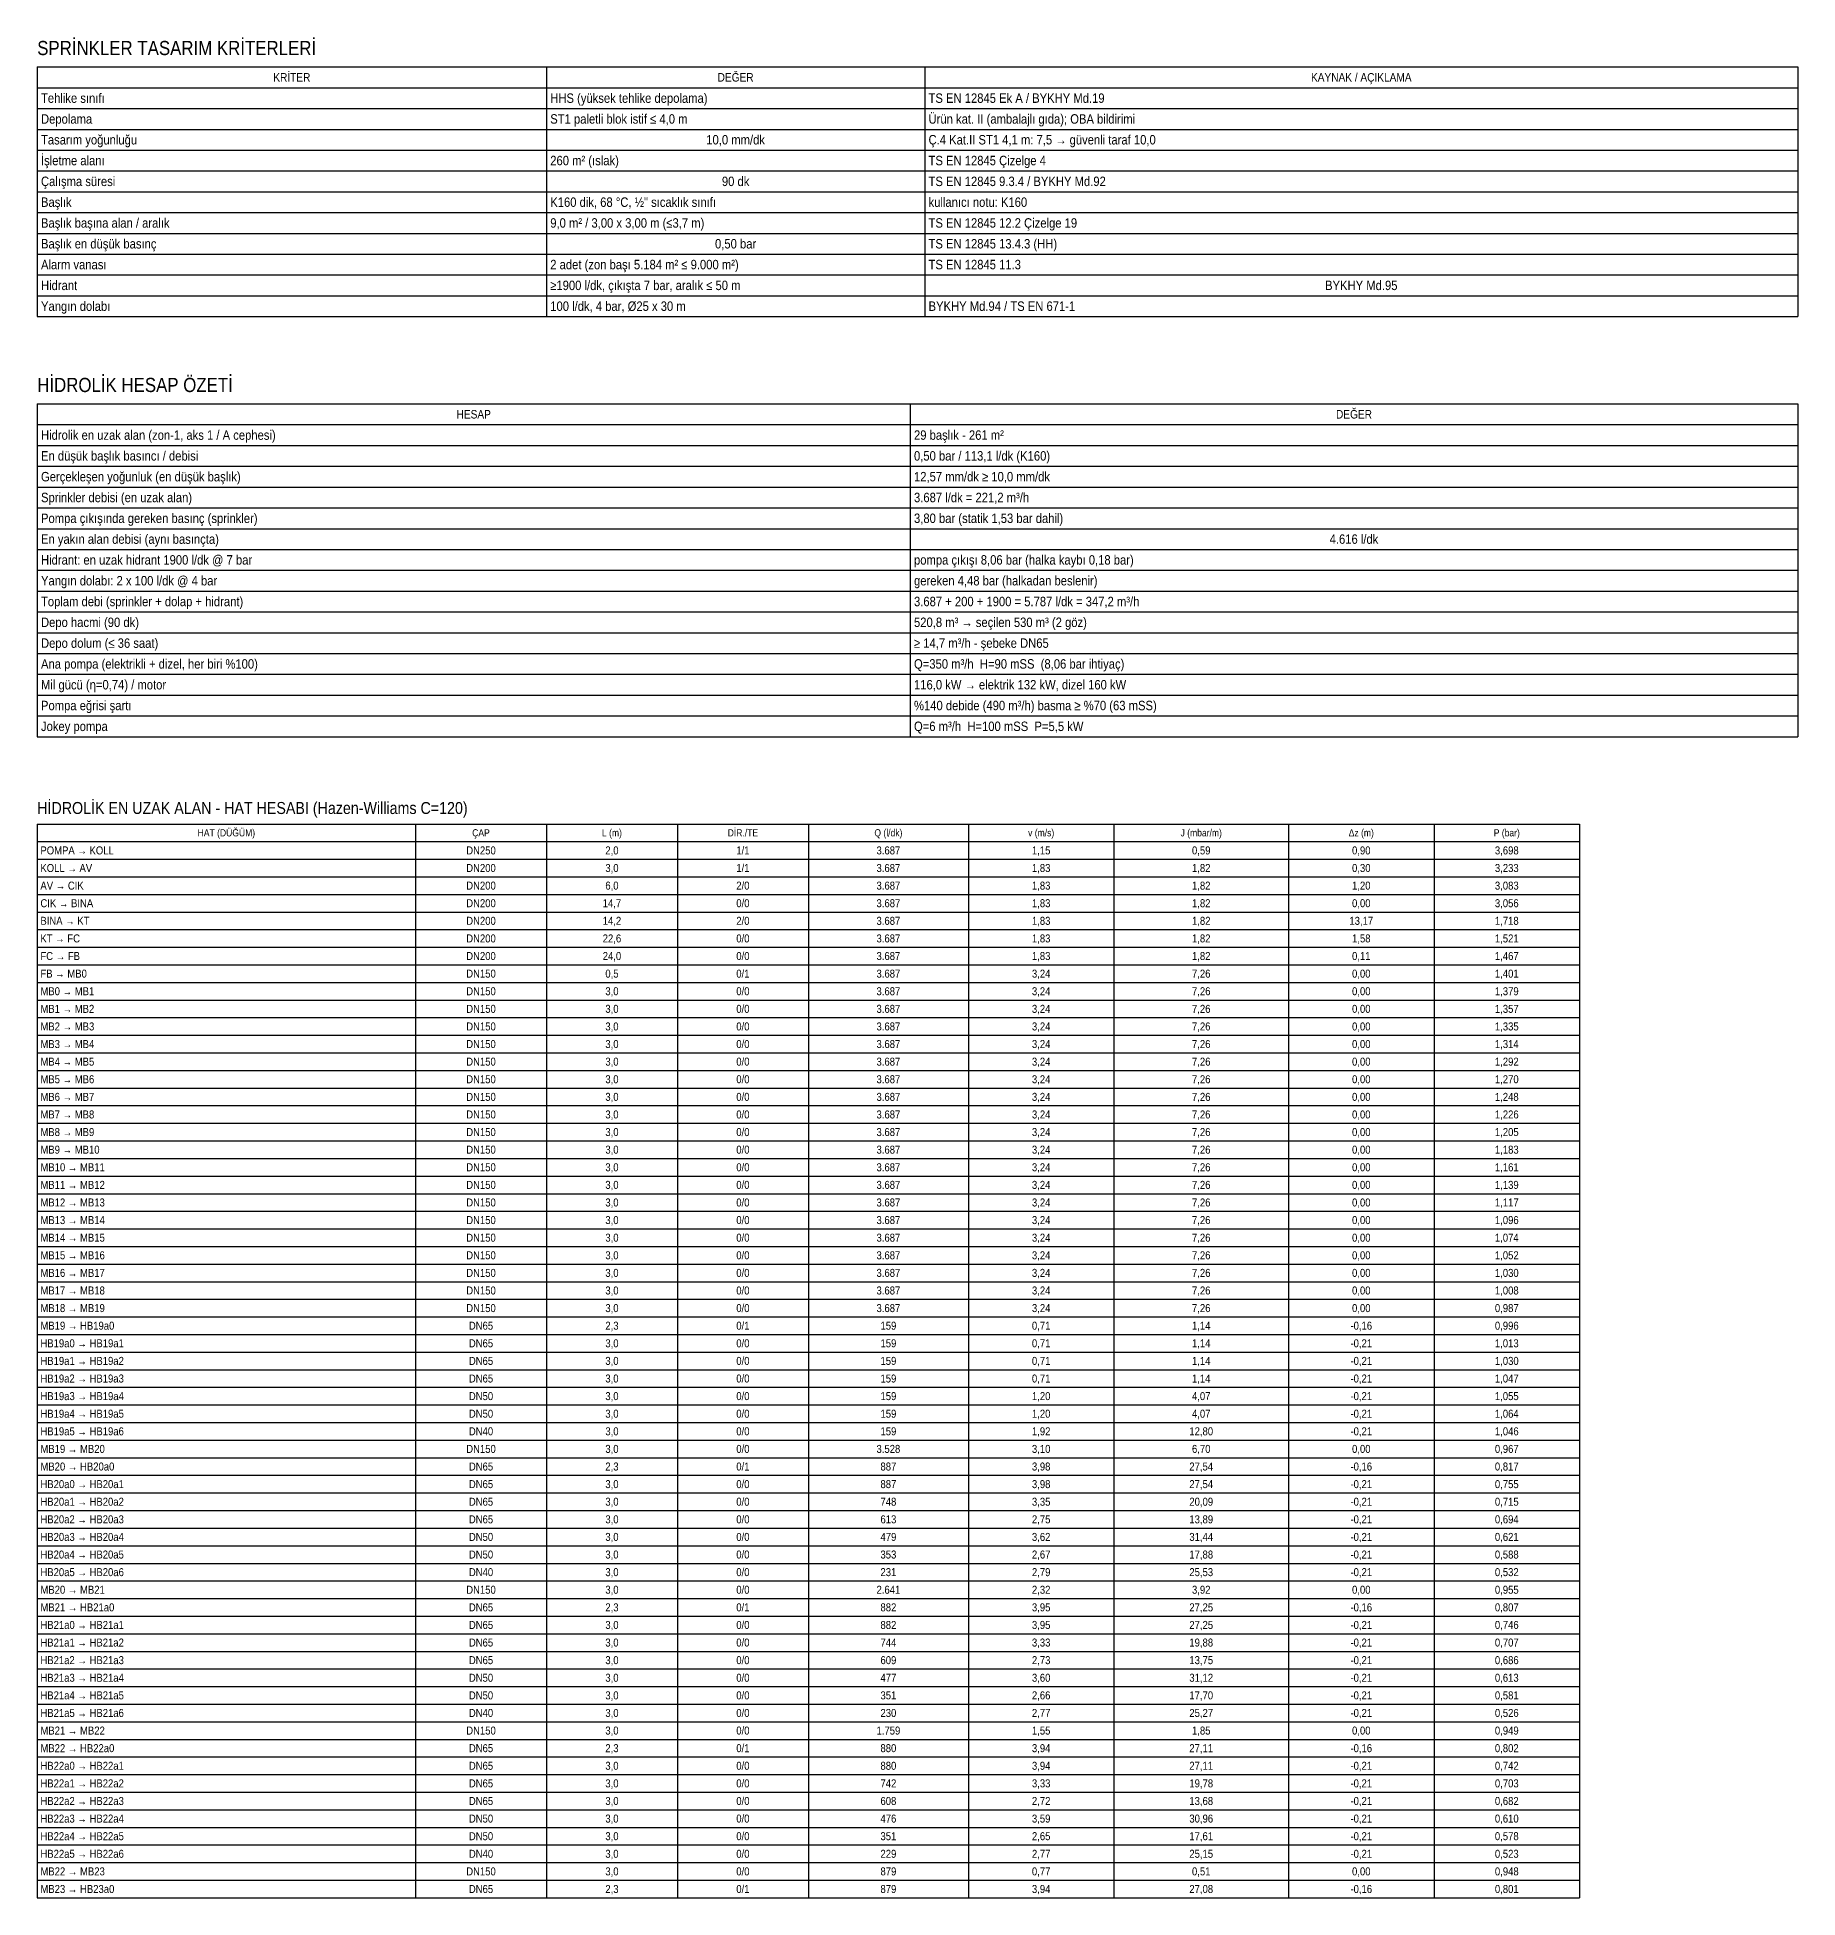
# Model space of a CAD drawing. Header units: centimetres. Extents: x 183171 to 202211, y -17274 to 19108.
# Drawn here: x 189509 to 194349, y -13093 to -7977 of the extents above; entities that cross this region are included whole.
import ezdxf
from ezdxf.enums import TextEntityAlignment as Align

# ---------------------------------------------------------------- set-up
doc = ezdxf.new("R2010")
doc.units = ezdxf.units.CM
doc.header["$LTSCALE"] = 20
for name, color, linetype in [('ROTAS-HESAP-BASLIK', 2, 'CONTINUOUS'), ('ROTAS-HESAP-CIZGI', 8, 'CONTINUOUS'), ('ROTAS-HESAP-YAZI', 7, 'CONTINUOUS')]:
    doc.layers.add(name, color=color, linetype=linetype)
doc.styles.add('ROTAS', font='arial.ttf')

msp = doc.modelspace()

# ---------------------------------------------------------------- linework, layer by layer
at = {"layer": 'ROTAS-HESAP-CIZGI'}
for p, q in [((189509, -8059.1), (194349, -8059.1)), ((189509, -8059.1), (189509, -8745.5)), ((190909, -8059.1), (190909, -8745.5)), ((191949, -8059.1), (191949, -8745.5)), ((194349, -8059.1), (194349, -8745.5)), ((189509, -8116.3), (194349, -8116.3)), ((189509, -8173.5), (194349, -8173.5)), ((189509, -8230.7), (194349, -8230.7)), ((189509, -8287.9), (194349, -8287.9)), ((189509, -8345.1), (194349, -8345.1)), ((189509, -8402.3), (194349, -8402.3)), ((189509, -8459.5), (194349, -8459.5)), ((189509, -8516.7), (194349, -8516.7)), ((189509, -8573.9), (194349, -8573.9)), ((189509, -8631.1), (194349, -8631.1)), ((189509, -8688.3), (194349, -8688.3)), ((189509, -8745.5), (194349, -8745.5)), ((189509, -8985.5), (194349, -8985.5)), ((189509, -8985.5), (189509, -9900.7)), ((191909, -8985.5), (191909, -9900.7)), ((194349, -8985.5), (194349, -9900.7)), ((189509, -9042.7), (194349, -9042.7)), ((189509, -9099.9), (194349, -9099.9)), ((189509, -9157.1), (194349, -9157.1)), ((189509, -9214.3), (194349, -9214.3)), ((189509, -9271.5), (194349, -9271.5)), ((189509, -9328.7), (194349, -9328.7)), ((189509, -9385.9), (194349, -9385.9)), ((189509, -9443.1), (194349, -9443.1)), ((189509, -9500.3), (194349, -9500.3)), ((189509, -9557.5), (194349, -9557.5)), ((189509, -9614.7), (194349, -9614.7)), ((189509, -9671.9), (194349, -9671.9)), ((189509, -9729.1), (194349, -9729.1)), ((189509, -9786.3), (194349, -9786.3)), ((189509, -9843.5), (194349, -9843.5)), ((189509, -9900.7), (194349, -9900.7)), ((189509, -10140.7), (193749, -10140.7)), ((189509, -10140.7), (189509, -13093.1)), ((190549, -10140.7), (190549, -13093.1)), ((190909, -10140.7), (190909, -13093.1)), ((191269, -10140.7), (191269, -13093.1)), ((191629, -10140.7), (191629, -13093.1)), ((192069, -10140.7), (192069, -13093.1)), ((192469, -10140.7), (192469, -13093.1)), ((192949, -10140.7), (192949, -13093.1)), ((193349, -10140.7), (193349, -13093.1)), ((193749, -10140.7), (193749, -13093.1)), ((189509, -10189.1), (193749, -10189.1)), ((189509, -10237.5), (193749, -10237.5)), ((189509, -10285.9), (193749, -10285.9)), ((189509, -10334.3), (193749, -10334.3)), ((189509, -10382.7), (193749, -10382.7)), ((189509, -10431.1), (193749, -10431.1)), ((189509, -10479.5), (193749, -10479.5)), ((189509, -10527.9), (193749, -10527.9)), ((189509, -10576.3), (193749, -10576.3)), ((189509, -10624.7), (193749, -10624.7)), ((189509, -10673.1), (193749, -10673.1)), ((189509, -10721.5), (193749, -10721.5)), ((189509, -10769.9), (193749, -10769.9)), ((189509, -10818.3), (193749, -10818.3)), ((189509, -10866.7), (193749, -10866.7)), ((189509, -10915.1), (193749, -10915.1)), ((189509, -10963.5), (193749, -10963.5)), ((189509, -11011.9), (193749, -11011.9)), ((189509, -11060.3), (193749, -11060.3)), ((189509, -11108.7), (193749, -11108.7)), ((189509, -11157.1), (193749, -11157.1)), ((189509, -11205.5), (193749, -11205.5)), ((189509, -11253.9), (193749, -11253.9)), ((189509, -11302.3), (193749, -11302.3)), ((189509, -11350.7), (193749, -11350.7)), ((189509, -11399.1), (193749, -11399.1)), ((189509, -11447.5), (193749, -11447.5)), ((189509, -11495.9), (193749, -11495.9)), ((189509, -11544.3), (193749, -11544.3)), ((189509, -11592.7), (193749, -11592.7)), ((189509, -11641.1), (193749, -11641.1)), ((189509, -11689.5), (193749, -11689.5)), ((189509, -11737.9), (193749, -11737.9)), ((189509, -11786.3), (193749, -11786.3)), ((189509, -11834.7), (193749, -11834.7)), ((189509, -11883.1), (193749, -11883.1)), ((189509, -11931.5), (193749, -11931.5)), ((189509, -11979.9), (193749, -11979.9)), ((189509, -12028.3), (193749, -12028.3)), ((189509, -12076.7), (193749, -12076.7)), ((189509, -12125.1), (193749, -12125.1)), ((189509, -12173.5), (193749, -12173.5)), ((189509, -12221.9), (193749, -12221.9)), ((189509, -12270.3), (193749, -12270.3)), ((189509, -12318.7), (193749, -12318.7)), ((189509, -12367.1), (193749, -12367.1)), ((189509, -12415.5), (193749, -12415.5)), ((189509, -12463.9), (193749, -12463.9)), ((189509, -12512.3), (193749, -12512.3)), ((189509, -12560.7), (193749, -12560.7)), ((189509, -12609.1), (193749, -12609.1)), ((189509, -12657.5), (193749, -12657.5)), ((189509, -12705.9), (193749, -12705.9)), ((189509, -12754.3), (193749, -12754.3)), ((189509, -12802.7), (193749, -12802.7)), ((189509, -12851.1), (193749, -12851.1)), ((189509, -12899.5), (193749, -12899.5)), ((189509, -12947.9), (193749, -12947.9)), ((189509, -12996.3), (193749, -12996.3)), ((189509, -13044.7), (193749, -13044.7)), ((189509, -13093.1), (193749, -13093.1))]:
    msp.add_line(p, q, dxfattribs=at)

# ---------------------------------------------------------------- texts
at = {"layer": 'ROTAS-HESAP-BASLIK', "style": 'ROTAS', "width": 0.85}
for s, height, p in [('SPRİNKLER TASARIM KRİTERLERİ', 39, (189509, -8038.3)), ('HİDROLİK HESAP ÖZETİ', 39, (189509, -8964.7)), ('HİDROLİK EN UZAK ALAN - HAT HESABI (Hazen-Williams C=120)', 33, (189509, -10123.1))]:
    msp.add_text(s, height=height, dxfattribs=at).set_placement(p, align=Align.BOTTOM_LEFT)
for s, height, p in [('KRİTER', 23.4, (190209, -8087.7)), ('DEĞER', 23.4, (191429, -8087.7)), ('KAYNAK / AÇIKLAMA', 23.4, (193149, -8087.7)), ('HESAP', 23.4, (190709, -9014.1)), ('DEĞER', 23.4, (193129, -9014.1)), ('HAT (DÜĞÜM)', 19.8, (190029, -10164.9)), ('ÇAP', 19.8, (190729, -10164.9)), ('L (m)', 19.8, (191089, -10164.9)), ('DİR./TE', 19.8, (191449, -10164.9)), ('Q (l/dk)', 19.8, (191849, -10164.9)), ('v (m/s)', 19.8, (192269, -10164.9)), ('J (mbar/m)', 19.8, (192709, -10164.9)), ('Δz (m)', 19.8, (193149, -10164.9)), ('P (bar)', 19.8, (193549, -10164.9))]:
    msp.add_text(s, height=height, dxfattribs=at).set_placement(p, align=Align.MIDDLE_CENTER)
at = {"layer": 'ROTAS-HESAP-YAZI', "style": 'ROTAS', "width": 0.85}
for s, height, p in [('Tehlike sınıfı', 26, (189519.4, -8144.9)), ('HHS (yüksek tehlike depolama)', 26, (190919.4, -8144.9)), ('TS EN 12845 Ek A / BYKHY Md.19', 26, (191959.4, -8144.9)), ('Ürün kat. II (ambalajlı gıda); OBA bildirimi', 26, (191959.4, -8202.1)), ('Depolama', 26, (189519.4, -8202.1)), ('ST1 paletli blok istif ≤ 4,0 m', 26, (190919.4, -8202.1)), ('Tasarım yoğunluğu', 26, (189519.4, -8259.3)), ('Ç.4 Kat.II ST1 4,1 m: 7,5 → güvenli taraf 10,0', 26, (191959.4, -8259.3)), ('İşletme alanı', 26, (189519.4, -8316.5)), ('260 m² (ıslak)', 26, (190919.4, -8316.5)), ('TS EN 12845 Çizelge 4', 26, (191959.4, -8316.5)), ('Çalışma süresi', 26, (189519.4, -8373.7)), ('TS EN 12845 9.3.4 / BYKHY Md.92', 26, (191959.4, -8373.7)), ('Başlık', 26, (189519.4, -8430.9)), ('K160 dik, 68 °C, ½" sıcaklık sınıfı', 26, (190919.4, -8430.9)), ('kullanıcı notu: K160', 26, (191959.4, -8430.9)), ('Başlık başına alan / aralık', 26, (189519.4, -8488.1)), ('9,0 m² / 3,00 x 3,00 m (≤3,7 m)', 26, (190919.4, -8488.1)), ('TS EN 12845 12.2 Çizelge 19', 26, (191959.4, -8488.1)), ('Başlık en düşük basınç', 26, (189519.4, -8545.3)), ('TS EN 12845 13.4.3 (HH)', 26, (191959.4, -8545.3)), ('Alarm vanası', 26, (189519.4, -8602.5)), ('2 adet (zon başı 5.184 m² ≤ 9.000 m²)', 26, (190919.4, -8602.5)), ('TS EN 12845 11.3', 26, (191959.4, -8602.5)), ('Hidrant', 26, (189519.4, -8659.7)), ('≥1900 l/dk, çıkışta 7 bar, aralık ≤ 50 m', 26, (190919.4, -8659.7)), ('Yangın dolabı', 26, (189519.4, -8716.9)), ('100 l/dk, 4 bar, Ø25 x 30 m', 26, (190919.4, -8716.9)), ('BYKHY Md.94 / TS EN 671-1', 26, (191959.4, -8716.9)), ('Hidrolik en uzak alan (zon-1, aks 1 / A cephesi)', 26, (189519.4, -9071.3)), ('29 başlık - 261 m²', 26, (191919.4, -9071.3)), ('En düşük başlık basıncı / debisi', 26, (189519.4, -9128.5)), ('0,50 bar / 113,1 l/dk (K160)', 26, (191919.4, -9128.5)), ('Gerçekleşen yoğunluk (en düşük başlık)', 26, (189519.4, -9185.7)), ('12,57 mm/dk ≥ 10,0 mm/dk', 26, (191919.4, -9185.7)), ('Sprinkler debisi (en uzak alan)', 26, (189519.4, -9242.9)), ('3.687 l/dk = 221,2 m³/h', 26, (191919.4, -9242.9)), ('Pompa çıkışında gereken basınç (sprinkler)', 26, (189519.4, -9300.1)), ('3,80 bar (statik 1,53 bar dahil)', 26, (191919.4, -9300.1)), ('En yakın alan debisi (aynı basınçta)', 26, (189519.4, -9357.3)), ('Hidrant: en uzak hidrant 1900 l/dk @ 7 bar', 26, (189519.4, -9414.5)), ('pompa çıkışı 8,06 bar (halka kaybı 0,18 bar)', 26, (191919.4, -9414.5)), ('Yangın dolabı: 2 x 100 l/dk @ 4 bar', 26, (189519.4, -9471.7)), ('gereken 4,48 bar (halkadan beslenir)', 26, (191919.4, -9471.7)), ('Toplam debi (sprinkler + dolap + hidrant)', 26, (189519.4, -9528.9)), ('3.687 + 200 + 1900 = 5.787 l/dk = 347,2 m³/h', 26, (191919.4, -9528.9)), ('Depo hacmi (90 dk)', 26, (189519.4, -9586.1)), ('520,8 m³ → seçilen 530 m³ (2 göz)', 26, (191919.4, -9586.1)), ('Depo dolum (≤ 36 saat)', 26, (189519.4, -9643.3)), ('≥ 14,7 m³/h - şebeke DN65', 26, (191919.4, -9643.3)), ('Ana pompa (elektrikli + dizel, her biri %100)', 26, (189519.4, -9700.5)), ('Q=350 m³/h  H=90 mSS  (8,06 bar ihtiyaç)', 26, (191919.4, -9700.5)), ('Mil gücü (η=0,74) / motor', 26, (189519.4, -9757.7)), ('116,0 kW → elektrik 132 kW, dizel 160 kW', 26, (191919.4, -9757.7)), ('Pompa eğrisi şartı', 26, (189519.4, -9814.9)), ('%140 debide (490 m³/h) basma ≥ %70 (63 mSS)', 26, (191919.4, -9814.9)), ('Jokey pompa', 26, (189519.4, -9872.1)), ('Q=6 m³/h  H=100 mSS  P=5,5 kW', 26, (191919.4, -9872.1)), ('POMPA → KOLL', 22, (189517.8, -10213.3)), ('KOLL → AV', 22, (189517.8, -10261.7)), ('AV → CIK', 22, (189517.8, -10310.1)), ('CIK → BINA', 22, (189517.8, -10358.5)), ('BINA → KT', 22, (189517.8, -10406.9)), ('KT → FC', 22, (189517.8, -10455.3)), ('FC → FB', 22, (189517.8, -10503.7)), ('FB → MB0', 22, (189517.8, -10552.1)), ('MB0 → MB1', 22, (189517.8, -10600.5)), ('MB1 → MB2', 22, (189517.8, -10648.9)), ('MB2 → MB3', 22, (189517.8, -10697.3)), ('MB3 → MB4', 22, (189517.8, -10745.7)), ('MB4 → MB5', 22, (189517.8, -10794.1)), ('MB5 → MB6', 22, (189517.8, -10842.5)), ('MB6 → MB7', 22, (189517.8, -10890.9)), ('MB7 → MB8', 22, (189517.8, -10939.3)), ('MB8 → MB9', 22, (189517.8, -10987.7)), ('MB9 → MB10', 22, (189517.8, -11036.1)), ('MB10 → MB11', 22, (189517.8, -11084.5)), ('MB11 → MB12', 22, (189517.8, -11132.9)), ('MB12 → MB13', 22, (189517.8, -11181.3)), ('MB13 → MB14', 22, (189517.8, -11229.7)), ('MB14 → MB15', 22, (189517.8, -11278.1)), ('MB15 → MB16', 22, (189517.8, -11326.5)), ('MB16 → MB17', 22, (189517.8, -11374.9)), ('MB17 → MB18', 22, (189517.8, -11423.3)), ('MB18 → MB19', 22, (189517.8, -11471.7)), ('MB19 → HB19a0', 22, (189517.8, -11520.1)), ('HB19a0 → HB19a1', 22, (189517.8, -11568.5)), ('HB19a1 → HB19a2', 22, (189517.8, -11616.9)), ('HB19a2 → HB19a3', 22, (189517.8, -11665.3)), ('HB19a3 → HB19a4', 22, (189517.8, -11713.7)), ('HB19a4 → HB19a5', 22, (189517.8, -11762.1)), ('HB19a5 → HB19a6', 22, (189517.8, -11810.5)), ('MB19 → MB20', 22, (189517.8, -11858.9)), ('MB20 → HB20a0', 22, (189517.8, -11907.3)), ('HB20a0 → HB20a1', 22, (189517.8, -11955.7)), ('HB20a1 → HB20a2', 22, (189517.8, -12004.1)), ('HB20a2 → HB20a3', 22, (189517.8, -12052.5)), ('HB20a3 → HB20a4', 22, (189517.8, -12100.9)), ('HB20a4 → HB20a5', 22, (189517.8, -12149.3)), ('HB20a5 → HB20a6', 22, (189517.8, -12197.7)), ('MB20 → MB21', 22, (189517.8, -12246.1)), ('MB21 → HB21a0', 22, (189517.8, -12294.5)), ('HB21a0 → HB21a1', 22, (189517.8, -12342.9)), ('HB21a1 → HB21a2', 22, (189517.8, -12391.3)), ('HB21a2 → HB21a3', 22, (189517.8, -12439.7)), ('HB21a3 → HB21a4', 22, (189517.8, -12488.1)), ('HB21a4 → HB21a5', 22, (189517.8, -12536.5)), ('HB21a5 → HB21a6', 22, (189517.8, -12584.9)), ('MB21 → MB22', 22, (189517.8, -12633.3)), ('MB22 → HB22a0', 22, (189517.8, -12681.7)), ('HB22a0 → HB22a1', 22, (189517.8, -12730.1)), ('HB22a1 → HB22a2', 22, (189517.8, -12778.5)), ('HB22a2 → HB22a3', 22, (189517.8, -12826.9)), ('HB22a3 → HB22a4', 22, (189517.8, -12875.3)), ('HB22a4 → HB22a5', 22, (189517.8, -12923.7)), ('HB22a5 → HB22a6', 22, (189517.8, -12972.1)), ('MB22 → MB23', 22, (189517.8, -13020.5)), ('MB23 → HB23a0', 22, (189517.8, -13068.9))]:
    msp.add_text(s, height=height, dxfattribs=at).set_placement(p, align=Align.MIDDLE_LEFT)
for s, height, p in [('10,0 mm/dk', 26, (191429, -8259.3)), ('90 dk', 26, (191429, -8373.7)), ('0,50 bar', 26, (191429, -8545.3)), ('BYKHY Md.95', 26, (193149, -8659.7)), ('4.616 l/dk', 26, (193129, -9357.3)), ('DN250', 22, (190729, -10213.3)), ('2,0', 22, (191089, -10213.3)), ('1/1', 22, (191449, -10213.3)), ('3.687', 22, (191849, -10213.3)), ('1,15', 22, (192269, -10213.3)), ('0,59', 22, (192709, -10213.3)), ('0,90', 22, (193149, -10213.3)), ('3,698', 22, (193549, -10213.3)), ('DN200', 22, (190729, -10261.7)), ('3,0', 22, (191089, -10261.7)), ('1/1', 22, (191449, -10261.7)), ('3.687', 22, (191849, -10261.7)), ('1,83', 22, (192269, -10261.7)), ('1,82', 22, (192709, -10261.7)), ('0,30', 22, (193149, -10261.7)), ('3,233', 22, (193549, -10261.7)), ('DN200', 22, (190729, -10310.1)), ('6,0', 22, (191089, -10310.1)), ('2/0', 22, (191449, -10310.1)), ('3.687', 22, (191849, -10310.1)), ('1,83', 22, (192269, -10310.1)), ('1,82', 22, (192709, -10310.1)), ('1,20', 22, (193149, -10310.1)), ('3,083', 22, (193549, -10310.1)), ('DN200', 22, (190729, -10358.5)), ('14,7', 22, (191089, -10358.5)), ('0/0', 22, (191449, -10358.5)), ('3.687', 22, (191849, -10358.5)), ('1,83', 22, (192269, -10358.5)), ('1,82', 22, (192709, -10358.5)), ('0,00', 22, (193149, -10358.5)), ('3,056', 22, (193549, -10358.5)), ('DN200', 22, (190729, -10406.9)), ('14,2', 22, (191089, -10406.9)), ('2/0', 22, (191449, -10406.9)), ('3.687', 22, (191849, -10406.9)), ('1,83', 22, (192269, -10406.9)), ('1,82', 22, (192709, -10406.9)), ('13,17', 22, (193149, -10406.9)), ('1,718', 22, (193549, -10406.9)), ('DN200', 22, (190729, -10455.3)), ('22,6', 22, (191089, -10455.3)), ('0/0', 22, (191449, -10455.3)), ('3.687', 22, (191849, -10455.3)), ('1,83', 22, (192269, -10455.3)), ('1,82', 22, (192709, -10455.3)), ('1,58', 22, (193149, -10455.3)), ('1,521', 22, (193549, -10455.3)), ('DN200', 22, (190729, -10503.7)), ('24,0', 22, (191089, -10503.7)), ('0/0', 22, (191449, -10503.7)), ('3.687', 22, (191849, -10503.7)), ('1,83', 22, (192269, -10503.7)), ('1,82', 22, (192709, -10503.7)), ('0,11', 22, (193149, -10503.7)), ('1,467', 22, (193549, -10503.7)), ('DN150', 22, (190729, -10552.1)), ('DN150', 22, (190729, -10600.5)), ('3,0', 22, (191089, -10600.5)), ('0,5', 22, (191089, -10552.1)), ('0/1', 22, (191449, -10552.1)), ('0/0', 22, (191449, -10600.5)), ('3.687', 22, (191849, -10552.1)), ('3.687', 22, (191849, -10600.5)), ('3,24', 22, (192269, -10552.1)), ('3,24', 22, (192269, -10600.5)), ('7,26', 22, (192709, -10552.1)), ('7,26', 22, (192709, -10600.5)), ('0,00', 22, (193149, -10552.1)), ('0,00', 22, (193149, -10600.5)), ('1,401', 22, (193549, -10552.1)), ('1,379', 22, (193549, -10600.5)), ('DN150', 22, (190729, -10648.9)), ('3,0', 22, (191089, -10648.9)), ('0/0', 22, (191449, -10648.9)), ('3.687', 22, (191849, -10648.9)), ('3,24', 22, (192269, -10648.9)), ('7,26', 22, (192709, -10648.9)), ('0,00', 22, (193149, -10648.9)), ('1,357', 22, (193549, -10648.9)), ('DN150', 22, (190729, -10697.3)), ('3,0', 22, (191089, -10697.3)), ('0/0', 22, (191449, -10697.3)), ('3.687', 22, (191849, -10697.3)), ('3,24', 22, (192269, -10697.3)), ('7,26', 22, (192709, -10697.3)), ('0,00', 22, (193149, -10697.3)), ('1,335', 22, (193549, -10697.3)), ('DN150', 22, (190729, -10745.7)), ('3,0', 22, (191089, -10745.7)), ('0/0', 22, (191449, -10745.7)), ('3.687', 22, (191849, -10745.7)), ('3,24', 22, (192269, -10745.7)), ('7,26', 22, (192709, -10745.7)), ('0,00', 22, (193149, -10745.7)), ('1,314', 22, (193549, -10745.7)), ('DN150', 22, (190729, -10794.1)), ('3,0', 22, (191089, -10794.1)), ('0/0', 22, (191449, -10794.1)), ('3.687', 22, (191849, -10794.1)), ('3,24', 22, (192269, -10794.1)), ('7,26', 22, (192709, -10794.1)), ('0,00', 22, (193149, -10794.1)), ('1,292', 22, (193549, -10794.1)), ('DN150', 22, (190729, -10842.5)), ('3,0', 22, (191089, -10842.5)), ('0/0', 22, (191449, -10842.5)), ('3.687', 22, (191849, -10842.5)), ('3,24', 22, (192269, -10842.5)), ('7,26', 22, (192709, -10842.5)), ('0,00', 22, (193149, -10842.5)), ('1,270', 22, (193549, -10842.5)), ('DN150', 22, (190729, -10890.9)), ('3,0', 22, (191089, -10890.9)), ('0/0', 22, (191449, -10890.9)), ('3.687', 22, (191849, -10890.9)), ('3,24', 22, (192269, -10890.9)), ('7,26', 22, (192709, -10890.9)), ('0,00', 22, (193149, -10890.9)), ('1,248', 22, (193549, -10890.9)), ('DN150', 22, (190729, -10939.3)), ('3,0', 22, (191089, -10939.3)), ('0/0', 22, (191449, -10939.3)), ('3.687', 22, (191849, -10939.3)), ('3,24', 22, (192269, -10939.3)), ('7,26', 22, (192709, -10939.3)), ('0,00', 22, (193149, -10939.3)), ('1,226', 22, (193549, -10939.3)), ('DN150', 22, (190729, -10987.7)), ('3,0', 22, (191089, -10987.7)), ('0/0', 22, (191449, -10987.7)), ('3.687', 22, (191849, -10987.7)), ('3,24', 22, (192269, -10987.7)), ('7,26', 22, (192709, -10987.7)), ('0,00', 22, (193149, -10987.7)), ('1,205', 22, (193549, -10987.7)), ('DN150', 22, (190729, -11036.1)), ('3,0', 22, (191089, -11036.1)), ('0/0', 22, (191449, -11036.1)), ('3.687', 22, (191849, -11036.1)), ('3,24', 22, (192269, -11036.1)), ('7,26', 22, (192709, -11036.1)), ('0,00', 22, (193149, -11036.1)), ('1,183', 22, (193549, -11036.1)), ('DN150', 22, (190729, -11084.5)), ('3,0', 22, (191089, -11084.5)), ('0/0', 22, (191449, -11084.5)), ('3.687', 22, (191849, -11084.5)), ('3,24', 22, (192269, -11084.5)), ('7,26', 22, (192709, -11084.5)), ('0,00', 22, (193149, -11084.5)), ('1,161', 22, (193549, -11084.5)), ('DN150', 22, (190729, -11132.9)), ('3,0', 22, (191089, -11132.9)), ('0/0', 22, (191449, -11132.9)), ('3.687', 22, (191849, -11132.9)), ('3,24', 22, (192269, -11132.9)), ('7,26', 22, (192709, -11132.9)), ('0,00', 22, (193149, -11132.9)), ('1,139', 22, (193549, -11132.9)), ('DN150', 22, (190729, -11181.3)), ('3,0', 22, (191089, -11181.3)), ('0/0', 22, (191449, -11181.3)), ('3.687', 22, (191849, -11181.3)), ('3,24', 22, (192269, -11181.3)), ('7,26', 22, (192709, -11181.3)), ('0,00', 22, (193149, -11181.3)), ('1,117', 22, (193549, -11181.3)), ('DN150', 22, (190729, -11229.7)), ('3,0', 22, (191089, -11229.7)), ('0/0', 22, (191449, -11229.7)), ('3.687', 22, (191849, -11229.7)), ('3,24', 22, (192269, -11229.7)), ('7,26', 22, (192709, -11229.7)), ('0,00', 22, (193149, -11229.7)), ('1,096', 22, (193549, -11229.7)), ('DN150', 22, (190729, -11278.1)), ('3,0', 22, (191089, -11278.1)), ('0/0', 22, (191449, -11278.1)), ('3.687', 22, (191849, -11278.1)), ('3,24', 22, (192269, -11278.1)), ('7,26', 22, (192709, -11278.1)), ('0,00', 22, (193149, -11278.1)), ('1,074', 22, (193549, -11278.1)), ('DN150', 22, (190729, -11326.5)), ('3,0', 22, (191089, -11326.5)), ('0/0', 22, (191449, -11326.5)), ('3.687', 22, (191849, -11326.5)), ('3,24', 22, (192269, -11326.5)), ('7,26', 22, (192709, -11326.5)), ('0,00', 22, (193149, -11326.5)), ('1,052', 22, (193549, -11326.5)), ('DN150', 22, (190729, -11374.9)), ('3,0', 22, (191089, -11374.9)), ('0/0', 22, (191449, -11374.9)), ('3.687', 22, (191849, -11374.9)), ('3,24', 22, (192269, -11374.9)), ('7,26', 22, (192709, -11374.9)), ('0,00', 22, (193149, -11374.9)), ('1,030', 22, (193549, -11374.9)), ('DN150', 22, (190729, -11423.3)), ('3,0', 22, (191089, -11423.3)), ('0/0', 22, (191449, -11423.3)), ('3.687', 22, (191849, -11423.3)), ('3,24', 22, (192269, -11423.3)), ('7,26', 22, (192709, -11423.3)), ('0,00', 22, (193149, -11423.3)), ('1,008', 22, (193549, -11423.3)), ('DN150', 22, (190729, -11471.7)), ('DN65', 22, (190729, -11520.1)), ('3,0', 22, (191089, -11471.7)), ('2,3', 22, (191089, -11520.1)), ('0/0', 22, (191449, -11471.7)), ('0/1', 22, (191449, -11520.1)), ('3.687', 22, (191849, -11471.7)), ('159', 22, (191849, -11520.1)), ('3,24', 22, (192269, -11471.7)), ('0,71', 22, (192269, -11520.1)), ('7,26', 22, (192709, -11471.7)), ('1,14', 22, (192709, -11520.1)), ('-0,16', 22, (193149, -11520.1)), ('0,00', 22, (193149, -11471.7)), ('0,987', 22, (193549, -11471.7)), ('0,996', 22, (193549, -11520.1)), ('DN65', 22, (190729, -11568.5)), ('3,0', 22, (191089, -11568.5)), ('0/0', 22, (191449, -11568.5)), ('159', 22, (191849, -11568.5)), ('0,71', 22, (192269, -11568.5)), ('1,14', 22, (192709, -11568.5)), ('-0,21', 22, (193149, -11568.5)), ('1,013', 22, (193549, -11568.5)), ('DN65', 22, (190729, -11616.9)), ('3,0', 22, (191089, -11616.9)), ('0/0', 22, (191449, -11616.9)), ('159', 22, (191849, -11616.9)), ('0,71', 22, (192269, -11616.9)), ('1,14', 22, (192709, -11616.9)), ('-0,21', 22, (193149, -11616.9)), ('1,030', 22, (193549, -11616.9)), ('DN65', 22, (190729, -11665.3)), ('3,0', 22, (191089, -11665.3)), ('0/0', 22, (191449, -11665.3)), ('159', 22, (191849, -11665.3)), ('0,71', 22, (192269, -11665.3)), ('1,14', 22, (192709, -11665.3)), ('-0,21', 22, (193149, -11665.3)), ('1,047', 22, (193549, -11665.3)), ('DN50', 22, (190729, -11713.7)), ('3,0', 22, (191089, -11713.7)), ('0/0', 22, (191449, -11713.7)), ('159', 22, (191849, -11713.7)), ('1,20', 22, (192269, -11713.7)), ('4,07', 22, (192709, -11713.7)), ('-0,21', 22, (193149, -11713.7)), ('1,055', 22, (193549, -11713.7)), ('DN50', 22, (190729, -11762.1)), ('3,0', 22, (191089, -11762.1)), ('0/0', 22, (191449, -11762.1)), ('159', 22, (191849, -11762.1)), ('1,20', 22, (192269, -11762.1)), ('4,07', 22, (192709, -11762.1)), ('-0,21', 22, (193149, -11762.1)), ('1,064', 22, (193549, -11762.1)), ('DN40', 22, (190729, -11810.5)), ('3,0', 22, (191089, -11810.5)), ('0/0', 22, (191449, -11810.5)), ('159', 22, (191849, -11810.5)), ('1,92', 22, (192269, -11810.5)), ('12,80', 22, (192709, -11810.5)), ('-0,21', 22, (193149, -11810.5)), ('1,046', 22, (193549, -11810.5)), ('DN150', 22, (190729, -11858.9)), ('3,0', 22, (191089, -11858.9)), ('0/0', 22, (191449, -11858.9)), ('3.528', 22, (191849, -11858.9)), ('3,10', 22, (192269, -11858.9)), ('6,70', 22, (192709, -11858.9)), ('0,00', 22, (193149, -11858.9)), ('0,967', 22, (193549, -11858.9)), ('DN65', 22, (190729, -11907.3)), ('2,3', 22, (191089, -11907.3)), ('0/1', 22, (191449, -11907.3)), ('887', 22, (191849, -11907.3)), ('3,98', 22, (192269, -11907.3)), ('27,54', 22, (192709, -11907.3)), ('-0,16', 22, (193149, -11907.3)), ('0,817', 22, (193549, -11907.3)), ('DN65', 22, (190729, -11955.7)), ('3,0', 22, (191089, -11955.7)), ('0/0', 22, (191449, -11955.7)), ('887', 22, (191849, -11955.7)), ('3,98', 22, (192269, -11955.7)), ('27,54', 22, (192709, -11955.7)), ('-0,21', 22, (193149, -11955.7)), ('0,755', 22, (193549, -11955.7)), ('DN65', 22, (190729, -12004.1)), ('3,0', 22, (191089, -12004.1)), ('0/0', 22, (191449, -12004.1)), ('748', 22, (191849, -12004.1)), ('3,35', 22, (192269, -12004.1)), ('20,09', 22, (192709, -12004.1)), ('-0,21', 22, (193149, -12004.1)), ('0,715', 22, (193549, -12004.1)), ('DN65', 22, (190729, -12052.5)), ('3,0', 22, (191089, -12052.5)), ('0/0', 22, (191449, -12052.5)), ('613', 22, (191849, -12052.5)), ('2,75', 22, (192269, -12052.5)), ('13,89', 22, (192709, -12052.5)), ('-0,21', 22, (193149, -12052.5)), ('0,694', 22, (193549, -12052.5)), ('DN50', 22, (190729, -12100.9)), ('3,0', 22, (191089, -12100.9)), ('0/0', 22, (191449, -12100.9)), ('479', 22, (191849, -12100.9)), ('3,62', 22, (192269, -12100.9)), ('31,44', 22, (192709, -12100.9)), ('-0,21', 22, (193149, -12100.9)), ('0,621', 22, (193549, -12100.9)), ('DN50', 22, (190729, -12149.3)), ('3,0', 22, (191089, -12149.3)), ('0/0', 22, (191449, -12149.3)), ('353', 22, (191849, -12149.3)), ('2,67', 22, (192269, -12149.3)), ('17,88', 22, (192709, -12149.3)), ('-0,21', 22, (193149, -12149.3)), ('0,588', 22, (193549, -12149.3)), ('DN40', 22, (190729, -12197.7)), ('3,0', 22, (191089, -12197.7)), ('0/0', 22, (191449, -12197.7)), ('231', 22, (191849, -12197.7)), ('2,79', 22, (192269, -12197.7)), ('25,53', 22, (192709, -12197.7)), ('-0,21', 22, (193149, -12197.7)), ('0,532', 22, (193549, -12197.7)), ('DN150', 22, (190729, -12246.1)), ('3,0', 22, (191089, -12246.1)), ('0/0', 22, (191449, -12246.1)), ('2.641', 22, (191849, -12246.1)), ('2,32', 22, (192269, -12246.1)), ('3,92', 22, (192709, -12246.1)), ('0,00', 22, (193149, -12246.1)), ('0,955', 22, (193549, -12246.1)), ('DN65', 22, (190729, -12294.5)), ('2,3', 22, (191089, -12294.5)), ('0/1', 22, (191449, -12294.5)), ('882', 22, (191849, -12294.5)), ('3,95', 22, (192269, -12294.5)), ('27,25', 22, (192709, -12294.5)), ('-0,16', 22, (193149, -12294.5)), ('0,807', 22, (193549, -12294.5)), ('DN65', 22, (190729, -12342.9)), ('DN65', 22, (190729, -12391.3)), ('3,0', 22, (191089, -12342.9)), ('3,0', 22, (191089, -12391.3)), ('0/0', 22, (191449, -12342.9)), ('0/0', 22, (191449, -12391.3)), ('882', 22, (191849, -12342.9)), ('3,95', 22, (192269, -12342.9)), ('3,33', 22, (192269, -12391.3)), ('27,25', 22, (192709, -12342.9)), ('19,88', 22, (192709, -12391.3)), ('-0,21', 22, (193149, -12342.9)), ('-0,21', 22, (193149, -12391.3)), ('0,746', 22, (193549, -12342.9)), ('0,707', 22, (193549, -12391.3)), ('DN65', 22, (190729, -12439.7)), ('3,0', 22, (191089, -12439.7)), ('0/0', 22, (191449, -12439.7)), ('744', 22, (191849, -12391.3)), ('609', 22, (191849, -12439.7)), ('2,73', 22, (192269, -12439.7)), ('13,75', 22, (192709, -12439.7)), ('-0,21', 22, (193149, -12439.7)), ('0,686', 22, (193549, -12439.7)), ('DN50', 22, (190729, -12488.1)), ('3,0', 22, (191089, -12488.1)), ('0/0', 22, (191449, -12488.1)), ('477', 22, (191849, -12488.1)), ('3,60', 22, (192269, -12488.1)), ('31,12', 22, (192709, -12488.1)), ('-0,21', 22, (193149, -12488.1)), ('0,613', 22, (193549, -12488.1)), ('DN50', 22, (190729, -12536.5)), ('3,0', 22, (191089, -12536.5)), ('0/0', 22, (191449, -12536.5)), ('351', 22, (191849, -12536.5)), ('2,66', 22, (192269, -12536.5)), ('17,70', 22, (192709, -12536.5)), ('-0,21', 22, (193149, -12536.5)), ('0,581', 22, (193549, -12536.5)), ('DN40', 22, (190729, -12584.9)), ('3,0', 22, (191089, -12584.9)), ('0/0', 22, (191449, -12584.9)), ('230', 22, (191849, -12584.9)), ('2,77', 22, (192269, -12584.9)), ('25,27', 22, (192709, -12584.9)), ('-0,21', 22, (193149, -12584.9)), ('0,526', 22, (193549, -12584.9)), ('DN150', 22, (190729, -12633.3)), ('3,0', 22, (191089, -12633.3)), ('0/0', 22, (191449, -12633.3)), ('1.759', 22, (191849, -12633.3)), ('1,55', 22, (192269, -12633.3)), ('1,85', 22, (192709, -12633.3)), ('0,00', 22, (193149, -12633.3)), ('0,949', 22, (193549, -12633.3)), ('DN65', 22, (190729, -12681.7)), ('2,3', 22, (191089, -12681.7)), ('0/1', 22, (191449, -12681.7)), ('880', 22, (191849, -12681.7)), ('3,94', 22, (192269, -12681.7)), ('27,11', 22, (192709, -12681.7)), ('-0,16', 22, (193149, -12681.7)), ('0,802', 22, (193549, -12681.7)), ('DN65', 22, (190729, -12730.1)), ('3,0', 22, (191089, -12730.1)), ('0/0', 22, (191449, -12730.1)), ('880', 22, (191849, -12730.1)), ('3,94', 22, (192269, -12730.1)), ('27,11', 22, (192709, -12730.1)), ('-0,21', 22, (193149, -12730.1)), ('0,742', 22, (193549, -12730.1)), ('DN65', 22, (190729, -12778.5)), ('3,0', 22, (191089, -12778.5)), ('0/0', 22, (191449, -12778.5)), ('742', 22, (191849, -12778.5)), ('3,33', 22, (192269, -12778.5)), ('19,78', 22, (192709, -12778.5)), ('-0,21', 22, (193149, -12778.5)), ('0,703', 22, (193549, -12778.5)), ('DN65', 22, (190729, -12826.9)), ('3,0', 22, (191089, -12826.9)), ('0/0', 22, (191449, -12826.9)), ('608', 22, (191849, -12826.9)), ('2,72', 22, (192269, -12826.9)), ('13,68', 22, (192709, -12826.9)), ('-0,21', 22, (193149, -12826.9)), ('0,682', 22, (193549, -12826.9)), ('DN50', 22, (190729, -12875.3)), ('3,0', 22, (191089, -12875.3)), ('0/0', 22, (191449, -12875.3)), ('476', 22, (191849, -12875.3)), ('3,59', 22, (192269, -12875.3)), ('30,96', 22, (192709, -12875.3)), ('-0,21', 22, (193149, -12875.3)), ('0,610', 22, (193549, -12875.3)), ('DN50', 22, (190729, -12923.7)), ('3,0', 22, (191089, -12923.7)), ('0/0', 22, (191449, -12923.7)), ('351', 22, (191849, -12923.7)), ('2,65', 22, (192269, -12923.7)), ('17,61', 22, (192709, -12923.7)), ('-0,21', 22, (193149, -12923.7)), ('0,578', 22, (193549, -12923.7)), ('DN40', 22, (190729, -12972.1)), ('3,0', 22, (191089, -12972.1)), ('0/0', 22, (191449, -12972.1)), ('229', 22, (191849, -12972.1)), ('2,77', 22, (192269, -12972.1)), ('25,15', 22, (192709, -12972.1)), ('-0,21', 22, (193149, -12972.1)), ('0,523', 22, (193549, -12972.1)), ('DN150', 22, (190729, -13020.5)), ('3,0', 22, (191089, -13020.5)), ('0/0', 22, (191449, -13020.5)), ('879', 22, (191849, -13020.5)), ('0,77', 22, (192269, -13020.5)), ('0,51', 22, (192709, -13020.5)), ('0,00', 22, (193149, -13020.5)), ('0,948', 22, (193549, -13020.5)), ('DN65', 22, (190729, -13068.9)), ('2,3', 22, (191089, -13068.9)), ('0/1', 22, (191449, -13068.9)), ('879', 22, (191849, -13068.9)), ('3,94', 22, (192269, -13068.9)), ('27,08', 22, (192709, -13068.9)), ('-0,16', 22, (193149, -13068.9)), ('0,801', 22, (193549, -13068.9))]:
    msp.add_text(s, height=height, dxfattribs=at).set_placement(p, align=Align.MIDDLE_CENTER)

doc.saveas('drawing.dxf')
